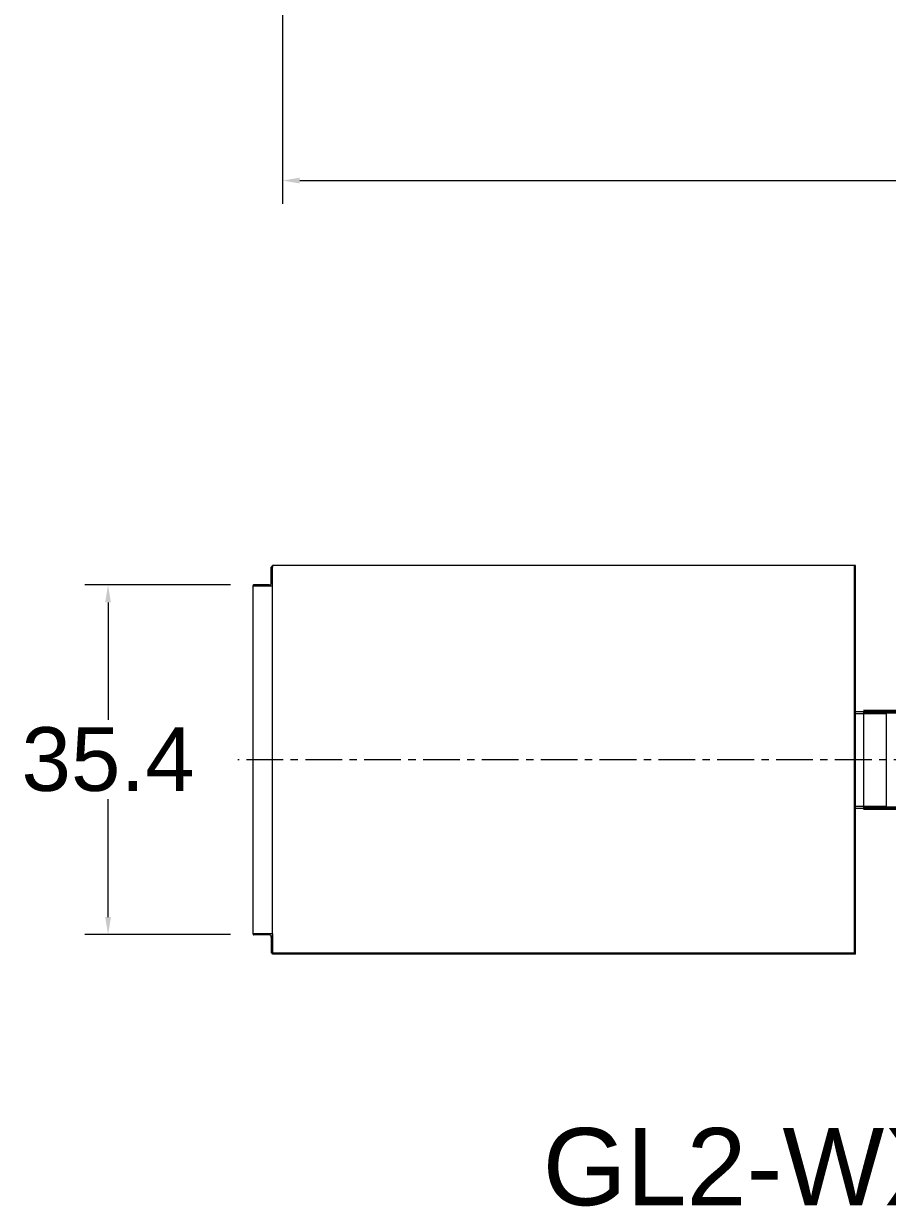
# Model space of a CAD drawing. Header units: inches. Extents: x 0 to 19814, y 0 to 15096.
# Drawn here: x 13709 to 15945, y 4318 to 7380 of the extents above; entities that cross this region are included whole.
import ezdxf

# ---------------------------------------------------------------- set-up
doc = ezdxf.new("R2010")
doc.units = ezdxf.units.IN
doc.header["$MEASUREMENT"] = 0
doc.linetypes.add('CENTER', pattern=[50.8, 31.75, -6.35, 6.35, -6.35])
doc.layers.get('Defpoints').update_dxf_attribs({"lineweight": 5})
doc.layers.add('CAXA1', color=5, linetype='CENTER', lineweight=5)
doc.layers.add('EB0', color=7, linetype='Continuous', lineweight=5)
doc.styles.add('Roman', font='arial.ttf')
doc.styles.get("Standard").update_dxf_attribs({"font": 'arial.ttf'})
doc.dimstyles.new('ISO-25', dxfattribs={"dimscale": 30, "dimtxt": 1.5, "dimasz": 1.5, "dimexe": 2, "dimexo": 2, "dimtad": 1, "dimtih": 1, "dimtoh": 1, "dimdec": 1, "dimlfac": 0.03937, "dimdsep": 46, "dimtxsty": 'Standard', "dimcen": 2.5, "dimclrd": 7, "dimclre": 7, "dimclrt": 7, "dimadec": 0, "dimazin": 0, "dimtfac": 1, "dimtdec": 1, "dimtmove": 0, "dimatfit": 3, "dimfxl": 1, "dimlwd": 5, "dimlwe": 5, "dimarcsym": 0})

# ---------------------------------------------------------------- blocks, each defined once
blk = doc.blocks.new('*D39')
at = {"color": 7, "linetype": 'Continuous', "lineweight": 5, "transparency": 16777216}
for p, q in [((18298.1, 7983), (18298.1, 6914)), ((14378.8, 7750.5), (14378.8, 6914)), ((14423.8, 6974), (18253.1, 6974))]:
    blk.add_line(p, q, dxfattribs=at)
at = {"color": 7, "transparency": 16777216}
for points in [[(14423.8, 6981.5), (14423.8, 6966.5), (14378.8, 6974)], [(18253.1, 6981.5), (18253.1, 6966.5), (18298.1, 6974)]]:
    blk.add_solid(points, dxfattribs=at)
at = {"layer": 'Defpoints', "color": 0, "transparency": 16777216}
for p in [(18298.1, 8043), (14378.8, 7810.5), (18298.1, 6974)]:
    blk.add_point(p, dxfattribs=at)
at = {"color": 7, "lineweight": 5, "transparency": 16777216, "insert": (16278.7, 7075.3), "char_height": 165, "attachment_point": 5, "style": 'Roman'}
blk.add_mtext('B', dxfattribs=at)
blk = doc.blocks.new('*D49')
at = {"color": 7, "linetype": 'Continuous', "lineweight": 5, "transparency": 16777216}
for p, q in [((14244, 5927), (13867.2, 5927)), ((13927.2, 5882), (13927.2, 5578.1)), ((13927.2, 5067), (13927.2, 5372)), ((14244, 5022), (13867.2, 5022))]:
    blk.add_line(p, q, dxfattribs=at)
at = {"color": 7, "transparency": 16777216}
for points in [[(13919.7, 5882), (13934.7, 5882), (13927.2, 5927)], [(13919.7, 5067), (13934.7, 5067), (13927.2, 5022)]]:
    blk.add_solid(points, dxfattribs=at)
at = {"layer": 'Defpoints', "color": 0, "transparency": 16777216}
for p in [(14304, 5927), (13927.2, 5022), (14304, 5022)]:
    blk.add_point(p, dxfattribs=at)
at = {"color": 7, "lineweight": 5, "transparency": 16777216, "insert": (13927.2, 5475.1), "char_height": 165, "attachment_point": 5, "style": 'Roman'}
blk.add_mtext('35.4', dxfattribs=at)

msp = doc.modelspace()

# ---------------------------------------------------------------- linework, layer by layer
at = {"color": 7, "lineweight": 5}
for p, q in [((15859.96, 5594.01), (15942.96, 5594.01)), ((15862.96, 5599.01), (15912.96, 5599.01)), ((15862.96, 5599.01), (15942.96, 5599.01)), ((15883.41, 5599.01), (15883.41, 5349.01)), ((15872.45, 5349.01), (15942.96, 5349.01)), ((15872.96, 5354.01), (15942.96, 5354.01))]:
    msp.add_line(p, q, dxfattribs=at)
at = {"color": 7, "lineweight": 5, "const_width": 10}
for points in [[(15973.41, 5599.01), (15883.41, 5599.01)], [(15973.41, 5349.01), (15883.41, 5349.01)]]:
    msp.add_lwpolyline(points, dxfattribs=at)
at = {"layer": 'CAXA1', "linetype": 'CENTER', "lineweight": 5, "ltscale": 3}
msp.add_line((16666.96, 5474.01), (14263.44, 5474.01), dxfattribs=at)
at = {"layer": 'EB0', "color": 7, "lineweight": 5}
for p, q in [((14349.96, 5932.51), (14349.96, 5973.01)), ((14352.96, 5974.01), (14350.96, 5974.01)), ((14424.79, 5977.01), (14352.96, 5977.01)), ((14352.96, 4971.01), (14352.96, 5977.01)), ((14354.96, 5974.01), (14352.96, 5974.01)), ((14352.96, 5924.01), (14352.96, 5974.01)), ((15862.96, 5977.01), (14405.96, 5977.01)), ((15859.96, 4971.01), (15859.96, 5977.01)), ((15862.96, 4971.01), (15862.96, 5977.01)), ((14302.96, 5924.01), (14302.96, 5926.01)), ((14302.96, 5024.01), (14302.96, 5924.01)), ((14352.96, 5924.01), (14302.96, 5924.01)), ((14344.46, 5927.01), (14303.96, 5927.01)), ((15942.96, 5349.01), (15942.96, 5599.01)), ((15859.96, 5354.01), (15912.96, 5354.01)), ((15862.96, 5349.01), (15912.96, 5349.01)), ((14352.96, 5024.01), (14302.96, 5024.01)), ((14302.96, 5024.01), (14302.96, 5022.01)), ((14352.96, 5024.01), (14352.96, 4974.01)), ((14344.46, 5021.01), (14303.96, 5021.01)), ((14349.96, 5015.51), (14349.96, 4975.01)), ((14352.96, 4974.01), (14350.96, 4974.01)), ((15859.96, 4974.01), (14352.96, 4974.01)), ((14354.96, 4974.01), (14352.96, 4974.01)), ((14354.96, 4974.01), (14352.96, 4974.01)), ((15862.96, 4971.01), (14352.96, 4971.01)), ((14405.96, 4974.01), (14405.93, 4971.01))]:
    msp.add_line(p, q, dxfattribs=at)
for centre, radius, start, end in [((14350.96, 5973.01), 1, 90, 180), ((14303.96, 5926.01), 1, 90, 180), ((14344.46, 5932.51), 5.5, 270, 0), ((14303.96, 5022.01), 1, 180, 270), ((14344.46, 5015.51), 5.5, 0, 90), ((14350.96, 4975.01), 1, 180, 270)]:
    msp.add_arc(centre, radius, start, end, dxfattribs=at)

# ---------------------------------------------------------------- texts
at = {"color": 7, "linetype": 'Continuous', "lineweight": 5, "insert": (15052.74, 4520.99), "char_height": 200, "attachment_point": 1, "style": 'Roman'}
msp.add_mtext_dynamic_manual_height_columns('GL2-WX-01', width=3244.2481, gutter_width=1, heights=[0], dxfattribs=at)

# ---------------------------------------------------------------- dimensions: what is measured, and where the dimension line sits
at = {"color": 7, "lineweight": 5}
dim = msp.add_linear_dim(base=(18298.12, 6974.04), p1=(14378.83, 7810.51), p2=(18298.12, 8043.01), text='B', dimstyle='ISO-25', override={"dimtxt": 5.5, "dimpost": '\\X', "dimtxsty": 'Roman', "dimtmove": 1}, dxfattribs=at)
dim.commit()
dim.dimension.update_dxf_attribs({"geometry": '*D39', "text_midpoint": (16278.72, 6974.04), "dimtype": 160})
dim = msp.add_linear_dim(base=(13927.25, 5022.01), p1=(14303.96, 5927.01), p2=(14303.96, 5022.01), angle=90, text='35.4', dimstyle='ISO-25', override={"dimtxt": 5.5, "dimpost": '\\X', "dimtxsty": 'Roman', "dimtofl": 1, "dimtmove": 1}, dxfattribs=at)
dim.commit()
dim.dimension.update_dxf_attribs({"geometry": '*D49', "text_midpoint": (13927.25, 5475.07), "dimtype": 160})

doc.saveas('drawing.dxf')
